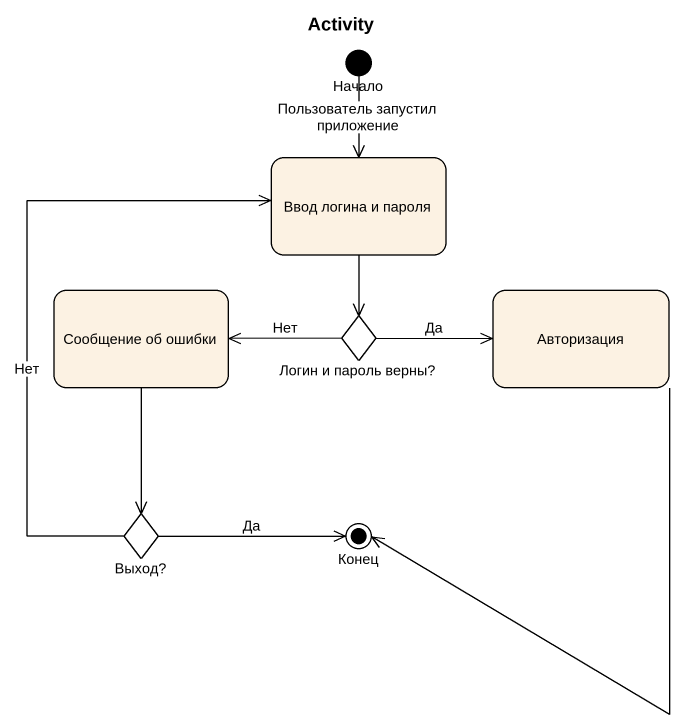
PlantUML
@startuml
title Activity
hide empty description
state Начало <<start>>
state "Ввод логина и пароля" as Ввод_логина_и_пароля
state "Сообщение об ошибки" as Сообщение_об_ошибки
state "Логин и пароль верны?" as Логин_и_пароль_верны <<choice>>
state Авторизация
state "Выход?" as Выход <<choice>>
state Конец <<end>>
Начало --> Ввод_логина_и_пароля : Пользователь запустил приложение
Ввод_логина_и_пароля --> Логин_и_пароль_верны
Сообщение_об_ошибки --> Выход
Логин_и_пароль_верны -left-> Сообщение_об_ошибки : Нет
Логин_и_пароль_верны -right-> Авторизация : Да
Авторизация --> Конец
Выход -up-> Ввод_логина_и_пароля : Нет
Выход -right-> Конец : Да
@enduml
